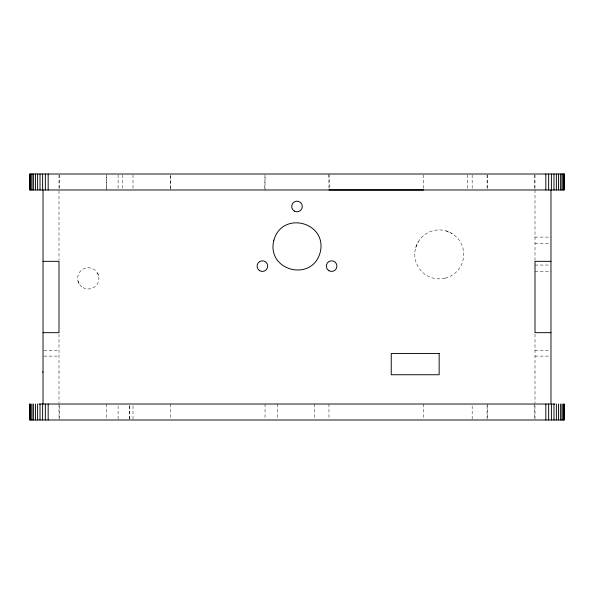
<?xml version="1.0" encoding="UTF-8"?>
<svg xmlns="http://www.w3.org/2000/svg" width="594" height="594" viewBox="0 0 594 594"><rect width="100%" height="100%" fill="white"/><g stroke="black" fill="none" stroke-linecap="round" stroke-linejoin="round"><path stroke-width="0.45" stroke-dasharray="2.97 2.23" d="M106.385 188.201L106.385 174.896L106.385 189.976M170.278 174.896L170.278 189.976L170.278 174.005M264.738 188.216L265.035 174.896L265.05 189.976M415.733 247.535L418.31 241.684M535.001 237.103L550.972 237.103M535.001 243.755L550.089 243.755M535.001 265.05L550.089 265.05M535.001 271.71L550.972 271.71M43.911 350.779L58.999 350.779M535.001 350.779L550.089 350.779M43.911 356.103L58.999 356.103M535.001 356.103L550.089 356.103M58.999 372.074L59.534 372.074M534.466 372.074L535.001 372.074M446.109 230.903L451.96 233.479M97.505 273.04L98.567 275.609M78 281.118L79.061 283.687M328.95 174.005L329.388 188.224M535.001 174.896L535.001 188.201M535.001 189.976L535.001 260.209M535.001 334.14L535.001 403.103M535.001 405.799L535.001 419.995M534.466 174.896L534.466 188.201M534.466 404.024L534.466 419.104M487.615 174.896L487.615 189.976M487.615 404.024L487.615 419.104M487.08 174.896L487.08 189.976M487.08 405.799L487.08 419.104M472.171 174.896L472.171 189.976M472.171 405.799L472.171 419.104M467.649 174.896L467.649 189.976M423.722 174.896L423.722 189.976M423.722 404.024L423.722 419.104M328.95 174.896L328.95 189.976M328.95 404.024L328.95 419.104M314.568 404.024L314.568 419.104M277.301 404.024L277.301 419.104M265.05 404.024L265.05 419.104M170.278 404.024L170.278 419.104M133.004 174.896L133.004 189.976M133.004 405.799L133.004 419.104M129.811 405.799L129.811 419.995M129.277 405.799L129.277 419.104M122.624 174.896L122.624 188.201M118.102 174.896L118.102 189.976M118.102 405.799L118.102 419.104M106.385 404.024L106.385 419.995M59.534 174.896L59.534 189.976M59.534 405.799L59.534 419.104M58.999 174.896L58.999 189.976M58.999 190.904L58.999 260.209M58.999 334.14L58.999 403.103M58.999 404.024L58.999 419.104M445.04 278.2L438.684 278.89A24.495 24.495 0 0 1 417.278 243.555A24.495 24.495 0 0 1 458.353 239.092A24.495 24.495 0 0 1 445.04 278.2M82.96 287.585A10.647 10.647 0 0 0 98.931 278.363A10.647 10.647 0 0 0 82.96 269.141A10.647 10.647 0 0 0 82.96 287.585"/><path stroke-width="0.89" d="M423.722 189.976L328.95 189.976M43.028 261.323L58.999 261.323L58.999 332.677L43.028 332.677M550.972 261.323L535.001 261.323L535.001 332.677L550.972 332.677M42.493 372.074L43.028 372.074M39.018 404.024L550.972 404.024L550.972 189.976M554.982 404.024L551.388 404.024L551.388 419.995M564.3 404.024L564.3 419.995L29.7 419.995L29.7 404.024M563.906 174.005L563.906 189.976M563.906 404.024L563.906 419.995M563.112 174.005L563.112 189.976M563.112 404.024L563.112 419.995M561.931 174.005L561.931 189.976M561.931 404.024L561.931 419.995M560.394 174.005L560.394 189.976M560.394 404.024L560.394 419.995M558.531 174.005L558.531 189.976M558.531 404.024L558.531 419.995M556.378 174.005L556.378 189.976M556.378 404.024L556.378 419.995M553.979 174.005L553.979 189.976M553.979 404.024L553.979 419.995M551.388 174.005L551.388 189.976M548.656 174.005L548.656 189.976M548.656 404.024L548.656 419.995M545.834 174.005L545.834 189.976M545.834 404.024L545.834 419.995M48.166 174.005L48.166 189.976M48.166 404.024L48.166 419.995M45.344 174.005L45.344 189.976M45.344 404.024L45.344 419.995M43.028 189.976L43.028 404.024M42.612 174.005L42.612 189.976M42.612 404.024L42.612 419.995M40.021 174.005L40.021 189.976M40.021 404.024L40.021 419.995M37.622 174.005L37.622 189.976M37.622 404.024L37.622 419.995M35.469 174.005L35.469 189.976M35.469 404.024L35.469 419.995M33.606 174.005L33.606 189.976M33.606 404.024L33.606 419.995M32.069 174.005L32.069 189.976M32.069 404.024L32.069 419.995M30.888 174.005L30.888 189.976M30.888 404.024L30.888 419.995M30.094 174.005L30.094 189.976M30.094 404.024L30.094 419.995M273.856 240.214C266.112 270.537 311.687 282.751 320.144 252.621C327.888 222.297 282.313 210.083 273.856 240.214M564.3 174.005L29.7 174.005L29.7 189.976L564.3 189.976L564.3 174.005M439.159 353.437L391.246 353.437L391.246 374.74L439.159 374.74L439.159 353.437M328.95 270.73A5.324 5.324 0 0 0 336.932 266.119A5.324 5.324 0 0 0 328.95 261.509A5.324 5.324 0 0 0 328.95 270.73M294.334 211.093A5.324 5.324 0 0 0 302.324 206.482A5.324 5.324 0 0 0 294.334 201.871A5.324 5.324 0 0 0 294.334 211.093M259.727 270.73A5.324 5.324 0 0 0 267.716 266.119A5.324 5.324 0 0 0 259.727 261.509A5.324 5.324 0 0 0 259.727 270.73"/></g></svg>
